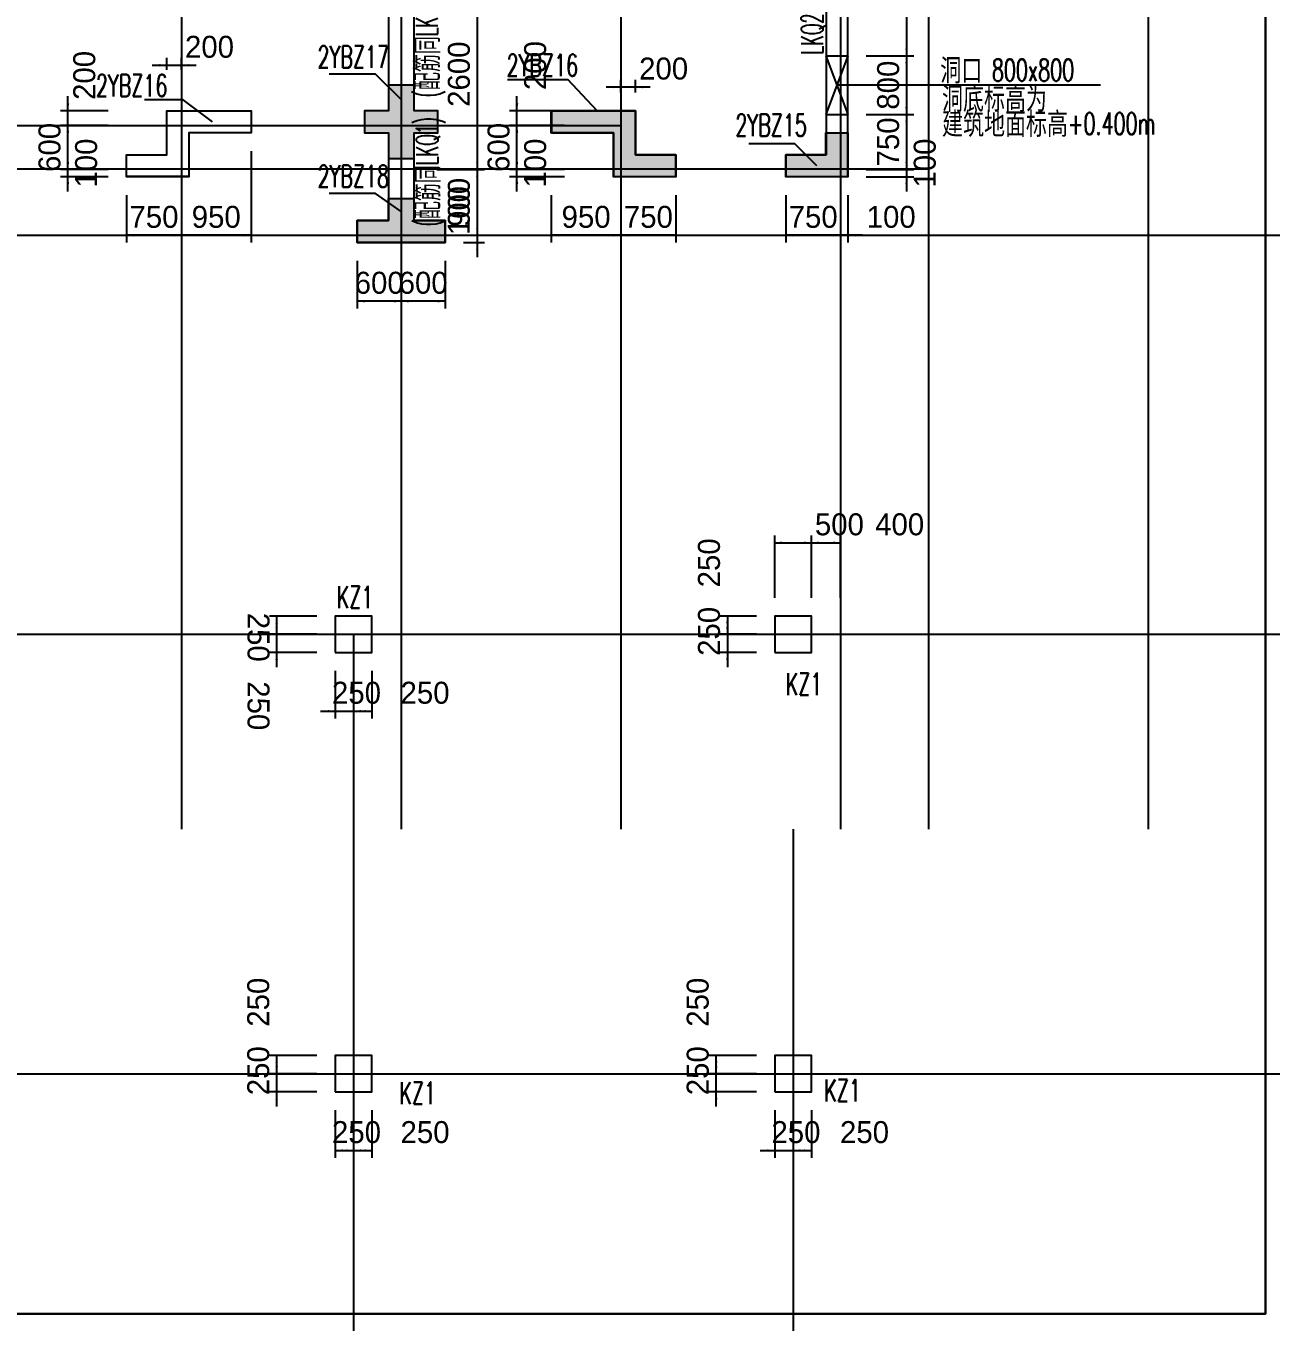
# Model space of a CAD drawing. Extents: x 387171 to 699106, y 11966 to 245688.
# Drawn here: x 574785 to 591785, y 203696 to 221396 of the extents above; entities that cross this region are included whole.
import ezdxf

# ---------------------------------------------------------------- set-up
doc = ezdxf.new("R2010")
doc.units = 0
doc.header["$LTSCALE"] = 100
doc.header["$MEASUREMENT"] = 0
for name, color, linetype in [('b边缘构件', 235, 'Continuous'), ('COLU', 7, 'Continuous'), ('DIM', 3, 'Continuous'), ('DOTE', 253, 'Continuous'), ('NUM', 7, 'Continuous'), ('Q-TEXT', 2, 'Continuous'), ('wall-主楼', 2, 'Continuous'), ('wall-开洞', 5, 'Continuous'), ('Y阴影', 254, 'Continuous'), ('剪力墙开洞', 5, 'Continuous'), ('小尺寸', 4, 'Continuous'), ('边缘构件标注', 1, 'Continuous')]:
    doc.layers.add(name, color=color, linetype=linetype)
doc.styles.add('hztxt', font='hztxt')
doc.styles.get("Standard").update_dxf_attribs({"font": 'standard'})
doc.dimstyles.get("Standard").update_dxf_attribs({"dimtxt": 300, "dimasz": 100, "dimexe": 100, "dimexo": 250, "dimgap": 100, "dimtad": 0, "dimtoh": 1, "dimdec": 0, "dimdsep": 46, "dimcen": 0.09, "dimclrt": 7, "dimadec": 0, "dimazin": 0, "dimtfac": 1, "dimtdec": 4, "dimtofl": 0, "dimtmove": 0, "dimatfit": 3, "dimfxl": 1, "dimtolj": 1, "dimtzin": 0, "dimarcsym": 0})

# ---------------------------------------------------------------- blocks, each defined once
blk = doc.blocks.new('*D2143')
at = {"layer": '小尺寸', "color": 0, "linetype": 'ByBlock', "lineweight": -2}
for p, q in [((580397, 222037), (581047, 222037)), ((580947, 222037), (580947, 219437)), ((580397, 219437), (581047, 219437))]:
    blk.add_line(p, q, dxfattribs=at)
for points in [[(580947, 222037), (580963, 221937), (580930, 221937)], [(580947, 219437), (580930, 219537), (580963, 219537)]]:
    blk.add_solid(points, dxfattribs=at)
at = {"layer": '小尺寸', "color": 7, "linetype": 'Continuous', "lineweight": -2, "insert": (580697, 220737), "char_height": 300, "width": 775, "attachment_point": 5, "rotation": 90, "style": 'hztxt'}
blk.add_mtext('2600', dxfattribs=at)
blk = doc.blocks.new('*D1678')
at = {"layer": '小尺寸', "color": 0, "linetype": 'ByBlock', "lineweight": -2}
for p, q in [((580758, 219437), (581047, 219437)), ((580947, 219437), (580947, 218537)), ((580758, 218537), (581047, 218537))]:
    blk.add_line(p, q, dxfattribs=at)
for points in [[(580947, 219437), (580963, 219337), (580930, 219337)], [(580947, 218537), (580930, 218637), (580963, 218637)]]:
    blk.add_solid(points, dxfattribs=at)
at = {"layer": '小尺寸', "color": 7, "linetype": 'Continuous', "lineweight": -2, "insert": (580697, 218987), "char_height": 300, "width": 556.67, "attachment_point": 5, "rotation": 90, "style": 'hztxt'}
blk.add_mtext('900', dxfattribs=at)
blk = doc.blocks.new('*D1265')
at = {"layer": '小尺寸', "color": 0, "linetype": 'ByBlock', "lineweight": -2}
for p, q in [((579908, 218187), (579908, 217537)), ((580508, 218187), (580508, 217537)), ((580508, 217637), (579908, 217637))]:
    blk.add_line(p, q, dxfattribs=at)
for points in [[(579908, 217637), (580008, 217654), (580008, 217620)], [(580508, 217637), (580408, 217620), (580408, 217654)]]:
    blk.add_solid(points, dxfattribs=at)
at = {"layer": '小尺寸', "color": 7, "linetype": 'Continuous', "lineweight": -2, "insert": (580208, 217887), "char_height": 300, "width": 556.67, "attachment_point": 5, "rotation": 360, "style": 'hztxt'}
blk.add_mtext('600', dxfattribs=at)
blk = doc.blocks.new('*D1172')
at = {"layer": '小尺寸', "color": 0, "linetype": 'ByBlock', "lineweight": -2}
for p, q in [((579308, 218187), (579308, 217537)), ((579908, 218187), (579908, 217537)), ((579908, 217637), (579308, 217637))]:
    blk.add_line(p, q, dxfattribs=at)
for points in [[(579308, 217637), (579408, 217654), (579408, 217620)], [(579908, 217637), (579808, 217620), (579808, 217654)]]:
    blk.add_solid(points, dxfattribs=at)
at = {"layer": '小尺寸', "color": 7, "linetype": 'Continuous', "lineweight": -2, "insert": (579608, 217887), "char_height": 300, "width": 556.67, "attachment_point": 5, "rotation": 360, "style": 'hztxt'}
blk.add_mtext('600', dxfattribs=at)
blk = doc.blocks.new('*D1444')
at = {"layer": '小尺寸', "color": 0, "linetype": 'ByBlock', "lineweight": -2}
for p, q in [((575358, 219137), (575358, 219637)), ((575908, 219437), (575258, 219437)), ((575908, 219337), (575258, 219337))]:
    blk.add_line(p, q, dxfattribs=at)
for points in [[(575358, 219437), (575341, 219537), (575375, 219537)], [(575358, 219337), (575375, 219237), (575341, 219237)]]:
    blk.add_solid(points, dxfattribs=at)
at = {"layer": '小尺寸', "color": 7, "linetype": 'Continuous', "lineweight": -2, "insert": (575608, 219523), "char_height": 300, "width": 476.67, "attachment_point": 5, "rotation": 90, "style": 'hztxt'}
blk.add_mtext('100', dxfattribs=at)
blk = doc.blocks.new('*D1015')
at = {"layer": '小尺寸', "color": 0, "linetype": 'ByBlock', "lineweight": -2}
for p, q in [((575908, 220037), (575258, 220037)), ((575358, 219437), (575358, 220037)), ((575908, 219437), (575258, 219437))]:
    blk.add_line(p, q, dxfattribs=at)
for points in [[(575358, 220037), (575375, 219937), (575341, 219937)], [(575358, 219437), (575341, 219537), (575375, 219537)]]:
    blk.add_solid(points, dxfattribs=at)
at = {"layer": '小尺寸', "color": 7, "linetype": 'Continuous', "lineweight": -2, "insert": (575108, 219737), "char_height": 300, "width": 556.67, "attachment_point": 5, "rotation": 90, "style": 'hztxt'}
blk.add_mtext('600', dxfattribs=at)
blk = doc.blocks.new('*D558')
at = {"layer": '小尺寸', "color": 0, "linetype": 'ByBlock', "lineweight": -2}
for p, q in [((582908, 219087), (582908, 218437)), ((583658, 219087), (583658, 218437)), ((583658, 218537), (582908, 218537))]:
    blk.add_line(p, q, dxfattribs=at)
for points in [[(582908, 218537), (583008, 218554), (583008, 218520)], [(583658, 218537), (583558, 218520), (583558, 218554)]]:
    blk.add_solid(points, dxfattribs=at)
at = {"layer": '小尺寸', "color": 7, "linetype": 'Continuous', "lineweight": -2, "insert": (583283, 218787), "char_height": 300, "width": 566.67, "attachment_point": 5, "rotation": 360, "style": 'hztxt'}
blk.add_mtext('750', dxfattribs=at)
blk = doc.blocks.new('*D530')
at = {"layer": '小尺寸', "color": 0, "linetype": 'ByBlock', "lineweight": -2}
for p, q in [((581958, 219087), (581958, 218437)), ((582908, 219087), (582908, 218437)), ((582908, 218537), (581958, 218537))]:
    blk.add_line(p, q, dxfattribs=at)
for points in [[(581958, 218537), (582058, 218554), (582058, 218520)], [(582908, 218537), (582808, 218520), (582808, 218554)]]:
    blk.add_solid(points, dxfattribs=at)
at = {"layer": '小尺寸', "color": 7, "linetype": 'Continuous', "lineweight": -2, "insert": (582433, 218787), "char_height": 300, "width": 556.67, "attachment_point": 5, "rotation": 360, "style": 'hztxt'}
blk.add_mtext('950', dxfattribs=at)
blk = doc.blocks.new('*D73')
at = {"layer": '小尺寸', "color": 0, "linetype": 'ByBlock', "lineweight": -2}
for p, q in [((581489, 219137), (581489, 219637)), ((582139, 219437), (581389, 219437)), ((582139, 219337), (581389, 219337))]:
    blk.add_line(p, q, dxfattribs=at)
for points in [[(581489, 219437), (581472, 219537), (581506, 219537)], [(581489, 219337), (581506, 219237), (581472, 219237)]]:
    blk.add_solid(points, dxfattribs=at)
at = {"layer": '小尺寸', "color": 7, "linetype": 'Continuous', "lineweight": -2, "insert": (581739, 219523), "char_height": 300, "width": 476.67, "attachment_point": 5, "rotation": 90, "style": 'hztxt'}
blk.add_mtext('100', dxfattribs=at)
blk = doc.blocks.new('*D2669')
at = {"layer": '小尺寸', "color": 0, "linetype": 'ByBlock', "lineweight": -2}
for p, q in [((582139, 220037), (581389, 220037)), ((581489, 219437), (581489, 220037)), ((582139, 219437), (581389, 219437))]:
    blk.add_line(p, q, dxfattribs=at)
for points in [[(581489, 220037), (581506, 219937), (581472, 219937)], [(581489, 219437), (581472, 219537), (581506, 219537)]]:
    blk.add_solid(points, dxfattribs=at)
at = {"layer": '小尺寸', "color": 7, "linetype": 'Continuous', "lineweight": -2, "insert": (581239, 219737), "char_height": 300, "width": 556.67, "attachment_point": 5, "rotation": 90, "style": 'hztxt'}
blk.add_mtext('600', dxfattribs=at)
blk = doc.blocks.new('*D1600')
at = {"layer": '小尺寸', "color": 0, "linetype": 'ByBlock', "lineweight": -2}
for p, q in [((586808, 219637), (586808, 219137)), ((586258, 219437), (586908, 219437)), ((586258, 219337), (586908, 219337))]:
    blk.add_line(p, q, dxfattribs=at)
for points in [[(586808, 219437), (586791, 219537), (586824, 219537)], [(586808, 219337), (586824, 219237), (586791, 219237)]]:
    blk.add_solid(points, dxfattribs=at)
at = {"layer": '小尺寸', "color": 7, "linetype": 'Continuous', "lineweight": -2, "insert": (587058, 219523), "char_height": 300, "width": 476.67, "attachment_point": 5, "rotation": 90, "style": 'hztxt'}
blk.add_mtext('100', dxfattribs=at)
blk = doc.blocks.new('*D1521')
at = {"layer": '小尺寸', "color": 0, "linetype": 'ByBlock', "lineweight": -2}
for p, q in [((585908, 219087), (585908, 218437)), ((586008, 219087), (586008, 218437)), ((586208, 218537), (585708, 218537))]:
    blk.add_line(p, q, dxfattribs=at)
for points in [[(585908, 218537), (585808, 218520), (585808, 218554)], [(586008, 218537), (586108, 218554), (586108, 218520)]]:
    blk.add_solid(points, dxfattribs=at)
at = {"layer": '小尺寸', "color": 7, "linetype": 'Continuous', "lineweight": -2, "insert": (586598, 218787), "char_height": 300, "width": 476.67, "attachment_point": 5, "rotation": 360, "style": 'hztxt'}
blk.add_mtext('100', dxfattribs=at)
blk = doc.blocks.new('*D1142')
at = {"layer": '小尺寸', "color": 0, "linetype": 'ByBlock', "lineweight": -2}
for p, q in [((585158, 219087), (585158, 218437)), ((585908, 219087), (585908, 218437)), ((585908, 218537), (585158, 218537))]:
    blk.add_line(p, q, dxfattribs=at)
for points in [[(585158, 218537), (585258, 218554), (585258, 218520)], [(585908, 218537), (585808, 218520), (585808, 218554)]]:
    blk.add_solid(points, dxfattribs=at)
at = {"layer": '小尺寸', "color": 7, "linetype": 'Continuous', "lineweight": -2, "insert": (585533, 218787), "char_height": 300, "width": 566.67, "attachment_point": 5, "rotation": 360, "style": 'hztxt'}
blk.add_mtext('750', dxfattribs=at)
blk = doc.blocks.new('*D963')
at = {"layer": '小尺寸', "color": 0, "linetype": 'ByBlock', "lineweight": -2}
for p, q in [((581489, 219837), (581489, 220437)), ((582139, 220237), (581389, 220237)), ((582139, 220037), (581389, 220037))]:
    blk.add_line(p, q, dxfattribs=at)
for points in [[(581489, 220237), (581472, 220337), (581506, 220337)], [(581489, 220037), (581506, 219937), (581472, 219937)]]:
    blk.add_solid(points, dxfattribs=at)
at = {"layer": '小尺寸', "color": 7, "linetype": 'Continuous', "lineweight": -2, "insert": (581739, 220855), "char_height": 300, "width": 566.67, "attachment_point": 5, "rotation": 90, "style": 'hztxt'}
blk.add_mtext('200', dxfattribs=at)
blk = doc.blocks.new('*D471')
at = {"layer": '小尺寸', "color": 0, "linetype": 'ByBlock', "lineweight": -2}
for p, q in [((583308, 220562), (582708, 220562)), ((582908, 220487), (582908, 220662)), ((583108, 220487), (583108, 220662))]:
    blk.add_line(p, q, dxfattribs=at)
for points in [[(582908, 220562), (582808, 220545), (582808, 220578)], [(583108, 220562), (583208, 220578), (583208, 220545)]]:
    blk.add_solid(points, dxfattribs=at)
at = {"layer": '小尺寸', "color": 7, "linetype": 'Continuous', "lineweight": -2, "insert": (583491, 220812), "char_height": 300, "width": 566.67, "attachment_point": 5, "rotation": 360, "style": 'hztxt'}
blk.add_mtext('200', dxfattribs=at)
blk = doc.blocks.new('*D58')
at = {"layer": '小尺寸', "color": 0, "linetype": 'ByBlock', "lineweight": -2}
for p, q in [((576708, 220795), (576708, 220959)), ((576908, 220795), (576908, 220959)), ((576508, 220859), (577108, 220859))]:
    blk.add_line(p, q, dxfattribs=at)
for points in [[(576708, 220859), (576608, 220842), (576608, 220876)], [(576908, 220859), (577008, 220876), (577008, 220842)]]:
    blk.add_solid(points, dxfattribs=at)
at = {"layer": '小尺寸', "color": 7, "linetype": 'Continuous', "lineweight": -2, "insert": (577291, 221109), "char_height": 300, "width": 566.67, "attachment_point": 5, "rotation": 360, "style": 'hztxt'}
blk.add_mtext('200', dxfattribs=at)
blk = doc.blocks.new('*D477')
at = {"layer": '小尺寸', "color": 0, "linetype": 'ByBlock', "lineweight": -2}
for p, q in [((586258, 223037), (586908, 223037)), ((586808, 223037), (586808, 220987)), ((586258, 220987), (586908, 220987))]:
    blk.add_line(p, q, dxfattribs=at)
for points in [[(586808, 223037), (586824, 222937), (586791, 222937)], [(586808, 220987), (586791, 221087), (586824, 221087)]]:
    blk.add_solid(points, dxfattribs=at)
at = {"layer": '小尺寸', "color": 7, "linetype": 'Continuous', "lineweight": -2, "insert": (586558, 222012), "char_height": 300, "width": 780, "attachment_point": 5, "rotation": 90, "style": 'hztxt'}
blk.add_mtext('2050', dxfattribs=at)
blk = doc.blocks.new('*D2545')
at = {"layer": '小尺寸', "color": 0, "linetype": 'ByBlock', "lineweight": -2}
for p, q in [((580947, 218737), (580947, 218237)), ((580758, 218537), (581047, 218537)), ((580758, 218437), (581047, 218437))]:
    blk.add_line(p, q, dxfattribs=at)
for points in [[(580947, 218537), (580930, 218637), (580963, 218637)], [(580947, 218437), (580963, 218337), (580930, 218337)]]:
    blk.add_solid(points, dxfattribs=at)
at = {"layer": '小尺寸', "color": 7, "linetype": 'Continuous', "lineweight": -2, "insert": (580697, 218875), "char_height": 300, "width": 476.67, "attachment_point": 5, "rotation": 90, "style": 'hztxt'}
blk.add_mtext('100', dxfattribs=at)
blk = doc.blocks.new('*D2037')
at = {"layer": '小尺寸', "color": 0, "linetype": 'ByBlock', "lineweight": -2}
for p, q in [((575358, 219837), (575358, 220437)), ((575908, 220237), (575258, 220237)), ((575908, 220037), (575258, 220037))]:
    blk.add_line(p, q, dxfattribs=at)
for points in [[(575358, 220237), (575341, 220337), (575375, 220337)], [(575358, 220037), (575375, 219937), (575341, 219937)]]:
    blk.add_solid(points, dxfattribs=at)
at = {"layer": '小尺寸', "color": 7, "linetype": 'Continuous', "lineweight": -2, "insert": (575583, 220720), "char_height": 300, "width": 566.67, "attachment_point": 5, "rotation": 90, "style": 'hztxt'}
blk.add_mtext('200', dxfattribs=at)
blk = doc.blocks.new('*D871')
at = {"layer": '小尺寸', "color": 0, "linetype": 'ByBlock', "lineweight": -2}
for p, q in [((576908, 219687), (576908, 218437)), ((577858, 219687), (577858, 218437)), ((577858, 218537), (576908, 218537))]:
    blk.add_line(p, q, dxfattribs=at)
for points in [[(576908, 218537), (577008, 218553), (577008, 218520)], [(577858, 218537), (577758, 218520), (577758, 218553)]]:
    blk.add_solid(points, dxfattribs=at)
at = {"layer": '小尺寸', "color": 7, "linetype": 'Continuous', "lineweight": -2, "insert": (577383, 218787), "char_height": 300, "width": 556.67, "attachment_point": 5, "rotation": 360, "style": 'hztxt'}
blk.add_mtext('950', dxfattribs=at)
blk = doc.blocks.new('*D459')
at = {"layer": '小尺寸', "color": 0, "linetype": 'ByBlock', "lineweight": -2}
for p, q in [((576908, 219687), (576908, 218437)), ((576158, 219087), (576158, 218437)), ((576908, 218537), (576158, 218537))]:
    blk.add_line(p, q, dxfattribs=at)
for points in [[(576158, 218537), (576258, 218553), (576258, 218520)], [(576908, 218537), (576808, 218520), (576808, 218553)]]:
    blk.add_solid(points, dxfattribs=at)
at = {"layer": '小尺寸', "color": 7, "linetype": 'Continuous', "lineweight": -2, "insert": (576533, 218787), "char_height": 300, "width": 566.67, "attachment_point": 5, "rotation": 360, "style": 'hztxt'}
blk.add_mtext('750', dxfattribs=at)
blk = doc.blocks.new('*D768')
at = {"layer": 'DIM', "color": 0, "linetype": 'ByBlock', "lineweight": -2}
for p, q in [((585008, 206588), (585008, 205938)), ((585258, 206588), (585258, 205938)), ((584808, 206038), (585458, 206038))]:
    blk.add_line(p, q, dxfattribs=at)
for points in [[(585008, 206038), (584908, 206021), (584908, 206055)], [(585258, 206038), (585358, 206055), (585358, 206021)]]:
    blk.add_solid(points, dxfattribs=at)
at = {"layer": 'DIM', "color": 7, "linetype": 'Continuous', "lineweight": -2, "insert": (585298, 206288), "char_height": 300, "width": 566.67, "attachment_point": 5, "style": 'hztxt'}
blk.add_mtext('250', dxfattribs=at)
blk = doc.blocks.new('*D329')
at = {"layer": 'DIM', "color": 0, "linetype": 'ByBlock', "lineweight": -2}
for p, q in [((585258, 206588), (585258, 205938)), ((585508, 206588), (585508, 205938)), ((585258, 206038), (585508, 206038))]:
    blk.add_line(p, q, dxfattribs=at)
for points in [[(585258, 206038), (585358, 206055), (585358, 206021)], [(585508, 206038), (585408, 206021), (585408, 206055)]]:
    blk.add_solid(points, dxfattribs=at)
at = {"layer": 'DIM', "color": 7, "linetype": 'Continuous', "lineweight": -2, "insert": (586234, 206288), "char_height": 300, "width": 566.67, "attachment_point": 5, "style": 'hztxt'}
blk.add_mtext('250', dxfattribs=at)
blk = doc.blocks.new('*D284')
at = {"layer": 'DIM', "color": 0, "linetype": 'ByBlock', "lineweight": -2}
for p, q in [((584208, 206638), (584208, 207288)), ((584758, 207088), (584108, 207088)), ((584758, 206838), (584108, 206838))]:
    blk.add_line(p, q, dxfattribs=at)
for points in [[(584208, 207088), (584191, 207188), (584225, 207188)], [(584208, 206838), (584225, 206738), (584191, 206738)]]:
    blk.add_solid(points, dxfattribs=at)
at = {"layer": 'DIM', "color": 7, "linetype": 'Continuous', "lineweight": -2, "insert": (583958, 207128), "char_height": 300, "width": 566.67, "attachment_point": 5, "rotation": 90, "style": 'hztxt'}
blk.add_mtext('250', dxfattribs=at)
blk = doc.blocks.new('*D2834')
at = {"layer": 'DIM', "color": 0, "linetype": 'ByBlock', "lineweight": -2}
for p, q in [((584758, 207338), (584108, 207338)), ((584208, 207088), (584208, 207338)), ((584758, 207088), (584108, 207088))]:
    blk.add_line(p, q, dxfattribs=at)
for points in [[(584208, 207338), (584225, 207238), (584191, 207238)], [(584208, 207088), (584191, 207188), (584225, 207188)]]:
    blk.add_solid(points, dxfattribs=at)
at = {"layer": 'DIM', "color": 7, "linetype": 'Continuous', "lineweight": -2, "insert": (583958, 208064), "char_height": 300, "width": 566.67, "attachment_point": 5, "rotation": 90, "style": 'hztxt'}
blk.add_mtext('250', dxfattribs=at)
blk = doc.blocks.new('*D1552')
at = {"layer": 'DIM', "color": 0, "linetype": 'ByBlock', "lineweight": -2}
for p, q in [((585008, 213588), (585008, 214438)), ((585508, 213588), (585508, 214438)), ((585008, 214338), (585508, 214338))]:
    blk.add_line(p, q, dxfattribs=at)
for points in [[(585008, 214338), (585108, 214355), (585108, 214321)], [(585508, 214338), (585408, 214321), (585408, 214355)]]:
    blk.add_solid(points, dxfattribs=at)
at = {"layer": 'DIM', "color": 7, "linetype": 'Continuous', "lineweight": -2, "insert": (585891, 214588), "char_height": 300, "width": 566.67, "attachment_point": 5, "style": 'hztxt'}
blk.add_mtext('500', dxfattribs=at)
blk = doc.blocks.new('*D1110')
at = {"layer": 'DIM', "color": 0, "linetype": 'ByBlock', "lineweight": -2}
for p, q in [((584758, 213338), (584262, 213338)), ((584362, 213338), (584362, 213088)), ((584758, 213088), (584262, 213088))]:
    blk.add_line(p, q, dxfattribs=at)
for points in [[(584362, 213338), (584379, 213238), (584345, 213238)], [(584362, 213088), (584345, 213188), (584379, 213188)]]:
    blk.add_solid(points, dxfattribs=at)
at = {"layer": 'DIM', "color": 7, "linetype": 'Continuous', "lineweight": -2, "insert": (584112, 214064), "char_height": 300, "width": 566.67, "attachment_point": 5, "rotation": 90, "style": 'hztxt'}
blk.add_mtext('250', dxfattribs=at)
blk = doc.blocks.new('*D1066')
at = {"layer": 'DIM', "color": 0, "linetype": 'ByBlock', "lineweight": -2}
for p, q in [((584362, 213288), (584362, 212638)), ((584758, 213088), (584262, 213088)), ((584758, 212838), (584262, 212838))]:
    blk.add_line(p, q, dxfattribs=at)
for points in [[(584362, 213088), (584345, 213188), (584379, 213188)], [(584362, 212838), (584379, 212738), (584345, 212738)]]:
    blk.add_solid(points, dxfattribs=at)
at = {"layer": 'DIM', "color": 7, "linetype": 'Continuous', "lineweight": -2, "insert": (584112, 213128), "char_height": 300, "width": 566.67, "attachment_point": 5, "rotation": 90, "style": 'hztxt'}
blk.add_mtext('250', dxfattribs=at)
blk = doc.blocks.new('*D1006')
at = {"layer": 'DIM', "color": 0, "linetype": 'ByBlock', "lineweight": -2}
for p, q in [((579008, 212588), (579008, 211938)), ((579258, 212588), (579258, 211938)), ((578808, 212038), (579458, 212038))]:
    blk.add_line(p, q, dxfattribs=at)
for points in [[(579008, 212038), (578908, 212021), (578908, 212055)], [(579258, 212038), (579358, 212055), (579358, 212021)]]:
    blk.add_solid(points, dxfattribs=at)
at = {"layer": 'DIM', "color": 7, "linetype": 'Continuous', "lineweight": -2, "insert": (579298, 212288), "char_height": 300, "width": 566.67, "attachment_point": 5, "style": 'hztxt'}
blk.add_mtext('250', dxfattribs=at)
blk = doc.blocks.new('*D554')
at = {"layer": 'DIM', "color": 0, "linetype": 'ByBlock', "lineweight": -2}
for p, q in [((579258, 212588), (579258, 211938)), ((579508, 212588), (579508, 211938)), ((579258, 212038), (579508, 212038))]:
    blk.add_line(p, q, dxfattribs=at)
for points in [[(579258, 212038), (579358, 212055), (579358, 212021)], [(579508, 212038), (579408, 212021), (579408, 212055)]]:
    blk.add_solid(points, dxfattribs=at)
at = {"layer": 'DIM', "color": 7, "linetype": 'Continuous', "lineweight": -2, "insert": (580234, 212288), "char_height": 300, "width": 566.67, "attachment_point": 5, "style": 'hztxt'}
blk.add_mtext('250', dxfattribs=at)
blk = doc.blocks.new('*D141')
at = {"layer": 'DIM', "color": 0, "linetype": 'ByBlock', "lineweight": -2}
for p, q in [((578208, 212638), (578208, 213288)), ((578758, 213088), (578108, 213088)), ((578758, 212838), (578108, 212838))]:
    blk.add_line(p, q, dxfattribs=at)
for points in [[(578208, 213088), (578191, 213188), (578225, 213188)], [(578208, 212838), (578225, 212738), (578191, 212738)]]:
    blk.add_solid(points, dxfattribs=at)
at = {"layer": 'DIM', "color": 7, "linetype": 'Continuous', "lineweight": -2, "insert": (577958, 212112), "char_height": 300, "width": 566.67, "attachment_point": 5, "rotation": 270, "style": 'hztxt'}
blk.add_mtext('250', dxfattribs=at)
blk = doc.blocks.new('*D69')
at = {"layer": 'DIM', "color": 0, "linetype": 'ByBlock', "lineweight": -2}
for p, q in [((578758, 213338), (578108, 213338)), ((578208, 213088), (578208, 213338)), ((578758, 213088), (578108, 213088))]:
    blk.add_line(p, q, dxfattribs=at)
for points in [[(578208, 213338), (578225, 213238), (578191, 213238)], [(578208, 213088), (578191, 213188), (578225, 213188)]]:
    blk.add_solid(points, dxfattribs=at)
at = {"layer": 'DIM', "color": 7, "linetype": 'Continuous', "lineweight": -2, "insert": (577958, 213048), "char_height": 300, "width": 566.67, "attachment_point": 5, "rotation": 270, "style": 'hztxt'}
blk.add_mtext('250', dxfattribs=at)
blk = doc.blocks.new('*D552')
at = {"layer": 'DIM', "color": 0, "linetype": 'ByBlock', "lineweight": -2}
for p, q in [((579008, 206588), (579008, 205938)), ((579258, 206588), (579258, 205938)), ((579008, 206038), (579258, 206038))]:
    blk.add_line(p, q, dxfattribs=at)
for points in [[(579008, 206038), (579108, 206055), (579108, 206021)], [(579258, 206038), (579158, 206021), (579158, 206055)]]:
    blk.add_solid(points, dxfattribs=at)
at = {"layer": 'DIM', "color": 7, "linetype": 'Continuous', "lineweight": -2, "insert": (579298, 206288), "char_height": 300, "width": 566.67, "attachment_point": 5, "style": 'hztxt'}
blk.add_mtext('250', dxfattribs=at)
blk = doc.blocks.new('*D97')
at = {"layer": 'DIM', "color": 0, "linetype": 'ByBlock', "lineweight": -2}
for p, q in [((579258, 206588), (579258, 205938)), ((579508, 206588), (579508, 205938)), ((579258, 206038), (579508, 206038))]:
    blk.add_line(p, q, dxfattribs=at)
for points in [[(579258, 206038), (579358, 206055), (579358, 206021)], [(579508, 206038), (579408, 206021), (579408, 206055)]]:
    blk.add_solid(points, dxfattribs=at)
at = {"layer": 'DIM', "color": 7, "linetype": 'Continuous', "lineweight": -2, "insert": (580234, 206288), "char_height": 300, "width": 566.67, "attachment_point": 5, "style": 'hztxt'}
blk.add_mtext('250', dxfattribs=at)
blk = doc.blocks.new('*D66')
at = {"layer": 'DIM', "color": 0, "linetype": 'ByBlock', "lineweight": -2}
for p, q in [((578208, 206638), (578208, 207288)), ((578758, 207088), (578108, 207088)), ((578758, 206838), (578108, 206838))]:
    blk.add_line(p, q, dxfattribs=at)
for points in [[(578208, 207088), (578191, 207188), (578225, 207188)], [(578208, 206838), (578225, 206738), (578191, 206738)]]:
    blk.add_solid(points, dxfattribs=at)
at = {"layer": 'DIM', "color": 7, "linetype": 'Continuous', "lineweight": -2, "insert": (577958, 207128), "char_height": 300, "width": 566.67, "attachment_point": 5, "rotation": 90, "style": 'hztxt'}
blk.add_mtext('250', dxfattribs=at)
blk = doc.blocks.new('*D2621')
at = {"layer": 'DIM', "color": 0, "linetype": 'ByBlock', "lineweight": -2}
for p, q in [((578758, 207338), (578108, 207338)), ((578208, 207088), (578208, 207338)), ((578758, 207088), (578108, 207088))]:
    blk.add_line(p, q, dxfattribs=at)
for points in [[(578208, 207338), (578225, 207238), (578191, 207238)], [(578208, 207088), (578191, 207188), (578225, 207188)]]:
    blk.add_solid(points, dxfattribs=at)
at = {"layer": 'DIM', "color": 7, "linetype": 'Continuous', "lineweight": -2, "insert": (577958, 208064), "char_height": 300, "width": 566.67, "attachment_point": 5, "rotation": 90, "style": 'hztxt'}
blk.add_mtext('250', dxfattribs=at)
blk = doc.blocks.new('*D1096')
at = {"layer": 'DIM', "color": 0, "linetype": 'ByBlock', "lineweight": -2}
for p, q in [((585508, 213588), (585508, 214438)), ((585908, 213588), (585908, 214438)), ((585508, 214338), (585908, 214338))]:
    blk.add_line(p, q, dxfattribs=at)
for points in [[(585508, 214338), (585608, 214355), (585608, 214321)], [(585908, 214338), (585808, 214321), (585808, 214355)]]:
    blk.add_solid(points, dxfattribs=at)
at = {"layer": 'DIM', "color": 7, "linetype": 'Continuous', "lineweight": -2, "insert": (586714, 214588), "char_height": 300, "width": 576.67, "attachment_point": 5, "style": 'hztxt'}
blk.add_mtext('400', dxfattribs=at)
blk = doc.blocks.new('*D2293')
at = {"layer": '小尺寸', "color": 0, "linetype": 'ByBlock', "lineweight": -2}
for p, q in [((586258, 220187), (586908, 220187)), ((586808, 220187), (586808, 219437)), ((586258, 219437), (586908, 219437))]:
    blk.add_line(p, q, dxfattribs=at)
for points in [[(586808, 220187), (586824, 220087), (586791, 220087)], [(586808, 219437), (586791, 219537), (586824, 219537)]]:
    blk.add_solid(points, dxfattribs=at)
at = {"layer": '小尺寸', "color": 7, "linetype": 'Continuous', "lineweight": -2, "insert": (586558, 219812), "char_height": 300, "width": 566.67, "attachment_point": 5, "rotation": 90, "style": 'hztxt'}
blk.add_mtext('750', dxfattribs=at)
blk = doc.blocks.new('*D1815')
at = {"layer": '小尺寸', "color": 0, "linetype": 'ByBlock', "lineweight": -2}
for p, q in [((586258, 220987), (586908, 220987)), ((586808, 220987), (586808, 220187)), ((586258, 220187), (586908, 220187))]:
    blk.add_line(p, q, dxfattribs=at)
for points in [[(586808, 220987), (586824, 220887), (586791, 220887)], [(586808, 220187), (586791, 220287), (586824, 220287)]]:
    blk.add_solid(points, dxfattribs=at)
at = {"layer": '小尺寸', "color": 7, "linetype": 'Continuous', "lineweight": -2, "insert": (586558, 220587), "char_height": 300, "width": 566.67, "attachment_point": 5, "rotation": 90, "style": 'hztxt'}
blk.add_mtext('800', dxfattribs=at)
blk = doc.blocks.new('后浇带现场')
at = {"color": 6, "lineweight": 30}
blk.add_lwpolyline([(715456, 762040), (715456, 738130), (710856, 738130), (710856, 730849), (774707, 730849), (774707, 772730)], dxfattribs=at)

msp = doc.modelspace()

# ---------------------------------------------------------------- hatches: boundary and pattern name
at = {"layer": 'Y阴影'}
for points in [[(580083.1, 219586.9), (580083.1, 219936.9), (580408.1, 219936.9), (580408.1, 220236.9), (580083.1, 220236.9), (580083.1, 220586.9), (579733.1, 220586.9), (579733.1, 220236.9), (579408.1, 220236.9), (579408.1, 219936.9), (579733.1, 219936.9), (579733.1, 219586.9)], [(583657.8, 219636.9), (583657.8, 219336.9), (582807.8, 219336.9), (582807.8, 219936.9), (581957.8, 219936.9), (581957.8, 220236.9), (583107.8, 220236.9), (583107.8, 219636.9)], [(586007.8, 219936.9), (586007.8, 219336.9), (585157.8, 219336.9), (585157.8, 219636.9), (585707.8, 219636.9), (585707.8, 219936.9)], [(579732.9, 218737.9), (579732.9, 219037.9), (580082.9, 219037.9), (580082.9, 218737.9), (580507.9, 218737.9), (580508.1, 218436.9), (579308.1, 218436.9), (579307.9, 218737.9)]]:
    msp.add_hatch(color=256, dxfattribs=at).paths.add_polyline_path(points, flags=0)
h = msp.add_hatch(dxfattribs=at)
h.set_pattern_fill('ANSI31', color=256, scale=25, style=0)
h.set_pattern_definition([])
h.paths.add_polyline_path([(577858.1, 220236.9), (577858.1, 219936.9), (577008.1, 219936.9), (577008.1, 219336.9), (576158.1, 219336.9), (576158.1, 219636.9), (576708.1, 219636.9), (576708.1, 220236.9)], flags=0)

# ---------------------------------------------------------------- linework, layer by layer
at = {"layer": 'b边缘构件'}
for points in [[(580083.1, 219586.9), (580083.1, 219936.9), (580408.1, 219936.9), (580408.1, 220236.9), (580083.1, 220236.9), (580083.1, 220586.9), (579733.1, 220586.9), (579733.1, 220236.9), (579408.1, 220236.9), (579408.1, 219936.9), (579733.1, 219936.9), (579733.1, 219586.9), (580083.1, 219586.9)], [(577858.1, 220236.9), (577858.1, 219936.9), (577008.1, 219936.9), (577008.1, 219336.9), (576158.1, 219336.9), (576158.1, 219636.9), (576708.1, 219636.9), (576708.1, 220236.9), (577858.1, 220236.9)], [(583657.8, 219636.9), (583657.8, 219336.9), (582807.8, 219336.9), (582807.8, 219936.9), (581957.8, 219936.9), (581957.8, 220236.9), (583107.8, 220236.9), (583107.8, 219636.9), (583657.8, 219636.9)], [(586007.8, 219936.9), (586007.8, 219336.9), (585157.8, 219336.9), (585157.8, 219636.9), (585707.8, 219636.9), (585707.8, 219936.9), (586007.8, 219936.9)], [(579732.9, 218737.9), (579732.9, 219037.9), (580082.9, 219037.9), (580082.9, 218737.9), (580507.9, 218737.9), (580508.1, 218436.9), (579308.1, 218436.9), (579307.9, 218737.9), (579732.9, 218737.9)]]:
    msp.add_lwpolyline(points, dxfattribs=at)
at = {"layer": 'COLU'}
for points in [[(579008.1, 212837.9), (579508.1, 212837.9), (579508.1, 213337.9), (579008.1, 213337.9)], [(585008.1, 212837.9), (585508.1, 212837.9), (585508.1, 213337.9), (585008.1, 213337.9)], [(579008.1, 206837.9), (579508.1, 206837.9), (579508.1, 207337.9), (579008.1, 207337.9)], [(585008.1, 206837.9), (585508.1, 206837.9), (585508.1, 207337.9), (585008.1, 207337.9)]]:
    msp.add_lwpolyline(points, close=True, dxfattribs=at)
at = {"layer": 'DOTE'}
for p, q in [((590108.1, 234260.7), (590108.1, 210429.3)), ((579908.1, 227437.9), (579908.1, 210429.3)), ((587108.1, 227437.9), (587108.1, 210429.3)), ((576908.1, 223037.9), (576908.1, 210429.3)), ((582908.1, 223037.9), (582908.1, 210429.3)), ((585908.1, 223037.9), (585908.1, 210429.3)), ((539629.1, 220037.9), (582908.1, 220037.9)), ((587069.7, 219437.9), (539629.1, 219437.9)), ((530358.1, 218537.9), (599408.1, 218537.9)), ((488717.2, 213087.9), (664518.6, 213087.9)), ((579258.1, 213087.9), (579258.1, 100087.9)), ((585258.1, 210429.3), (585258.1, 190087.9)), ((488958, 207087.9), (664518.6, 207087.9))]:
    msp.add_line(p, q, dxfattribs=at)
at = {"layer": 'wall-主楼'}
for points in [[(585708.1, 222837.9), (585708.1, 219637.9), (585158.1, 219637.9), (585158.1, 219337.9), (586008.1, 219337.9), (586008.1, 223137.9), (585308.1, 223137.9), (585308.1, 222837.9)], [(579733.1, 219937.9), (579733.1, 218737.9), (579307.8, 218737.9), (579307.8, 218437.9), (580507.8, 218437.9), (580507.8, 218737.9), (580083.1, 218737.9), (580083.1, 219937.9), (580408.1, 219937.9), (580408.1, 220237.9), (580083.1, 220237.9), (580083.1, 222037.9), (579733.1, 222037.9), (579733.1, 220237.9), (579408.1, 220237.9), (579408.1, 219937.9)], [(577858.1, 219937.9), (577008.1, 219937.9), (577008.1, 219337.9), (576158.1, 219337.9), (576158.1, 219637.9), (576708.1, 219637.9), (576708.1, 220237.9), (577858.1, 220237.9)], [(581958.1, 219937.9), (582807.5, 219937.9), (582807.5, 219337.9), (583658.1, 219337.9), (583658.1, 219637.9), (583107.5, 219637.9), (583107.5, 220237.9), (581958.1, 220237.9)]]:
    msp.add_lwpolyline(points, close=True, dxfattribs=at)
at = {"layer": 'wall-开洞'}
for p, q in [((585707.8, 220987.9), (586008.1, 220987.9)), ((586008.1, 220987.9), (585707.8, 220187.9)), ((585707.8, 220987.9), (586008.1, 220187.9)), ((585707.8, 220187.9), (586008.1, 220187.9))]:
    msp.add_line(p, q, dxfattribs=at)
at = {"layer": '剪力墙开洞'}
msp.add_line((589456.9, 220587.9), (585857.9, 220587.9), dxfattribs=at)
at = {"layer": '边缘构件标注', "color": 200}
for p in [(581358.3, 220665.2), (582582.8, 220237.9)]:
    msp.add_line(p, (582182.8, 220665.2), dxfattribs=at)
for points in [[(579906, 220389.2), (579556, 220739.2), (578926, 220739.2)], [(577333.1, 220086.9), (576933.1, 220386.9), (576403.1, 220386.9)], [(585582.8, 219486.9), (585282.8, 219786.9), (584652.8, 219786.9)], [(579905.9, 218860.5), (579556, 219109.5), (578926, 219109.5)]]:
    msp.add_lwpolyline(points, dxfattribs=at)

# ---------------------------------------------------------------- block references
at = {"color": 3, "lineweight": 30}
msp.add_blockref('后浇带现场', (-182998.7, -527042.1), dxfattribs=at)

# ---------------------------------------------------------------- texts
at = {"layer": 'NUM', "color": 200, "width": 0.7}
for p in [(579026.4, 213444), (585156.9, 212257.8), (579882.9, 206672.9), (585683.8, 206706.3)]:
    msp.add_text('KZ1', height=300, dxfattribs=at).set_placement(p)
at = {"layer": 'Q-TEXT', "color": 3, "width": 0.6}
for s, p in [('(配筋同LKQ6)', (580407.2, 220421.7)), ('LKQ2', (585670.5, 221006.4)), ('(配筋同LKQ1)', (580412.7, 218660))]:
    msp.add_text(s, height=300, rotation=90, dxfattribs=at).set_placement(p)
at = {"layer": '剪力墙开洞', "width": 0.7}
for s, p in [('洞口 800x800', (587268.7, 220643.5)), ('洞底标高为', (587292.5, 220255)), ('建筑地面标高+0.400m', (587292.5, 219912.1))]:
    msp.add_text(s, height=300, dxfattribs=at).set_placement(p)
at = {"layer": '边缘构件标注', "color": 200, "width": 0.7}
for s, p in [('2YBZ17', (578766.2, 220822.6)), ('2YBZ16', (581347.5, 220708.6)), ('2YBZ16', (575740.5, 220431.4)), ('2YBZ15', (584470.8, 219891.4)), ('2YBZ18', (578766.2, 219192.9))]:
    msp.add_text(s, height=300, rotation=360, dxfattribs=at).set_placement(p)

# ---------------------------------------------------------------- dimensions: what is measured, and where the dimension line sits
at = {"layer": 'DIM', "color": 200}
for base, p1, p2, picture, middle in [((585508.1, 214337.9), (585008.1, 213337.9), (585508.1, 213337.9), '*D1552', (585258.1, 214587.9)), ((585908.1, 214337.9), (585508.1, 213337.9), (585908.1, 213337.9), '*D1096', (586126.1, 214587.9))]:
    dim = msp.add_linear_dim(base=base, p1=p1, p2=p2, dimstyle='Standard', dxfattribs=at)
    dim.commit()
    dim.dimension.update_dxf_attribs({"geometry": picture, "text_midpoint": middle})
for base, p1, p2, picture, middle in [((584362, 213087.9), (585008.1, 213337.9), (585008.1, 213087.9), '*D1110', (584112, 213556)), ((584362, 212837.9), (585008.1, 213087.9), (585008.1, 212837.9), '*D1066', (584112, 212619.9))]:
    dim = msp.add_linear_dim(base=base, p1=p1, p2=p2, angle=270, dimstyle='Standard', dxfattribs=at)
    dim.commit()
    dim.dimension.update_dxf_attribs({"geometry": picture, "text_midpoint": middle})
for p1, p2, distance, picture, middle in [((579008.1, 213087.9), (579008.1, 213337.9), 800, '*D69', (577958.1, 213556)), ((579008.1, 212837.9), (579008.1, 213087.9), 800, '*D141', (577958.1, 212619.9)), ((579008.1, 212837.9), (579258.1, 212837.9), -800, '*D1006', (578790, 212287.9)), ((579258.1, 212837.9), (579508.1, 212837.9), -800, '*D554', (579726.1, 212287.9)), ((579008.1, 207087.9), (579008.1, 207337.9), 800, '*D2621', (577958.1, 207556)), ((585008.1, 207087.9), (585008.1, 207337.9), 800, '*D2834', (583958.1, 207556)), ((579008.1, 206837.9), (579008.1, 207087.9), 800, '*D66', (577958.1, 206619.9)), ((585008.1, 206837.9), (585008.1, 207087.9), 800, '*D284', (583958.1, 206619.9)), ((579008.1, 206837.9), (579258.1, 206837.9), -800, '*D552', (578790, 206287.9)), ((579258.1, 206837.9), (579508.1, 206837.9), -800, '*D97', (579726.1, 206287.9)), ((585008.1, 206837.9), (585258.1, 206837.9), -800, '*D768', (584790, 206287.9)), ((585258.1, 206837.9), (585508.1, 206837.9), -800, '*D329', (585726.1, 206287.9))]:
    dim = msp.add_aligned_dim(p1=p1, p2=p2, distance=distance, dimstyle='Standard', dxfattribs=at)
    dim.commit()
    dim.dimension.update_dxf_attribs({"geometry": picture, "text_midpoint": middle})
at = {"layer": '小尺寸'}
for p1, p2, distance, picture, middle in [((586007.8, 223036.6), (586007.8, 220986.9), 800, '*D477', (586557.8, 222011.8)), ((580146.6, 222036.9), (580146.6, 219436.6), 800, '*D2143', (580696.6, 220736.8)), ((582389.1, 220036.6), (582389.1, 220236.9), 900, '*D963', (581739.1, 220371.4)), ((576158.1, 220036.6), (576158.1, 220236.9), 800, '*D2037', (575583.1, 220236.9)), ((586007.8, 220986.9), (586007.8, 220186.9), 800, '*D1815', (586557.8, 220586.9)), ((576158.1, 219436.6), (576158.1, 220036.6), 800, '*D1015', (575108.1, 219736.6)), ((582389.1, 219436.6), (582389.1, 220036.6), 900, '*D2669', (581239.1, 219736.6)), ((586007.8, 220186.9), (586007.8, 219436.6), 800, '*D2293', (586557.8, 219811.8)), ((576158.1, 219336.9), (576158.1, 219436.6), 800, '*D1444', (575608.1, 219135)), ((582389.1, 219336.9), (582389.1, 219436.6), 900, '*D73', (581739.1, 219135)), ((586007.8, 219436.6), (586007.8, 219336.9), 800, '*D1600', (587057.8, 219135)), ((580507.8, 219436.6), (580507.8, 218536.6), 438.8, '*D1678', (580696.6, 218986.6)), ((582908.1, 219336.9), (581957.8, 219336.9), 800, '*D530', (582432.9, 218786.9)), ((583657.8, 219336.9), (582908.1, 219336.9), 800, '*D558', (583282.9, 218786.9)), ((585908.1, 219336.9), (585157.8, 219336.9), 800, '*D1142', (585532.9, 218786.9)), ((586007.8, 219336.9), (585908.1, 219336.9), 800, '*D1521', (586209.7, 218786.9)), ((580507.8, 218536.6), (580507.8, 218436.9), 438.8, '*D2545', (580696.6, 218486.8)), ((579908.1, 218436.9), (579308.1, 218436.9), 800, '*D1172', (579608.1, 217886.9)), ((580508.1, 218436.9), (579908.1, 218436.9), 800, '*D1265', (580208.1, 217886.9))]:
    dim = msp.add_aligned_dim(p1=p1, p2=p2, distance=distance, dimstyle='Standard', dxfattribs=at)
    dim.commit()
    dim.dimension.update_dxf_attribs({"geometry": picture, "text_midpoint": middle})
for base, p1, p2, picture, middle in [((576908.1, 220858.9), (576708.1, 220545.2), (576908.1, 220545.2), '*D58', (576808.1, 221108.9)), ((582908.1, 220561.7), (583107.8, 220236.9), (582908.1, 220236.9), '*D471', (583007.9, 220811.7)), ((576158.1, 218536.6), (576908.1, 219936.9), (576158.1, 219336.9), '*D459', (576533.1, 218786.6)), ((576908.1, 218536.6), (577858.1, 219936.9), (576908.1, 219936.9), '*D871', (577383.1, 218786.6))]:
    dim = msp.add_linear_dim(base=base, p1=p1, p2=p2, angle=180, dimstyle='Standard', dxfattribs=at)
    dim.commit()
    dim.dimension.update_dxf_attribs({"geometry": picture, "text_midpoint": middle})

doc.saveas('drawing.dxf')
